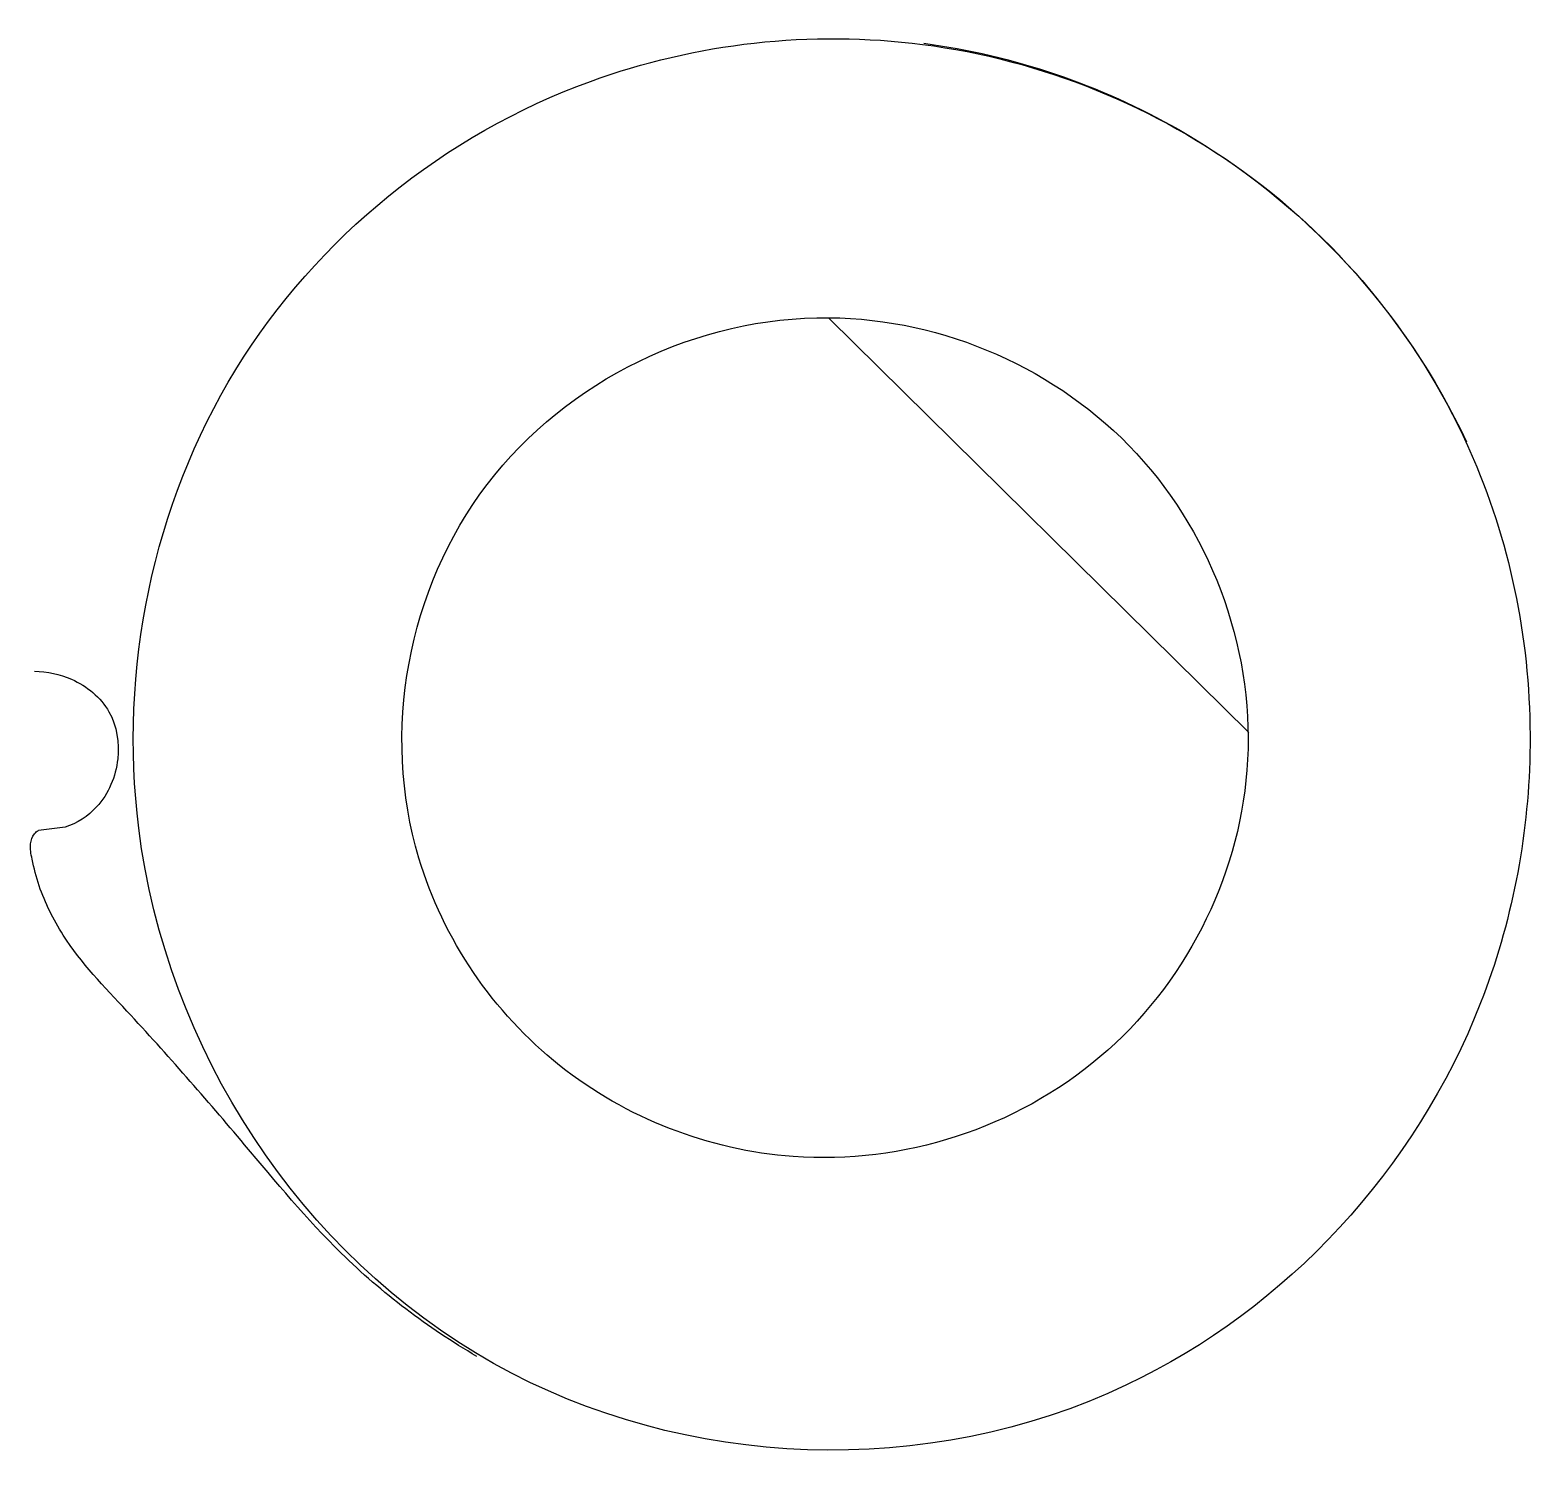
# Model space of a CAD drawing. Extents: x 484 to 2701, y 153 to 2292.
import ezdxf

# ---------------------------------------------------------------- set-up
doc = ezdxf.new("R2010")
doc.units = 0
doc.layers.add('Image', color=7, linetype='CONTINUOUS')

msp = doc.modelspace()

# ---------------------------------------------------------------- linework, layer by layer
at = {"layer": 'Image', "color": 7}
for points in [[(1801.4676, 2270.34599)], [(1663.4306, 1866.97903)]]:
    msp.add_lwpolyline(points, close=True, dxfattribs=at)
for points in [[(1663.4306, 1865.63842), (2282.793, 1254.8559)], [(535.78439, 1114.8626), (500.48374, 1110.3715), (496.46191, 1109.9023)]]:
    msp.add_lwpolyline(points, dxfattribs=at)
for points in [[(1311.1179, 2215.80611), (1467.1158, 2272.65271), (1636.8008, 2291.59969), (1801.4676, 2270.34599)], [(1801.4676, 2270.34599), (1977.0838, 2247.67904), (2146.6599, 2179.1712), (2288.3643, 2072.98885)], [(1803.3903, 2272.05948), (1935.402, 2254.28424), (2063.8978, 2210.76149), (2179.539, 2144.65427)], [(787.94052, 1790.49814), (907.7458, 1985.67917), (1095.9422, 2137.39473), (1311.1179, 2215.80611)], [(2179.539, 2144.65427), (2363.8281, 2039.30394), (2514.3494, 1875.88078), (2604.223, 1683.56877)], [(2288.3643, 2072.98885), (2434.0538, 1963.82038), (2549.8202, 1815.02359), (2619.3903, 1646.7881)], [(1158.9468, 1620.88553), (1276.5328, 1775.20254), (1469.4291, 1868.87537), (1663.4306, 1866.97903)], [(1663.4306, 1866.97903), (1833.3592, 1865.318), (2001.5605, 1791.36366), (2117.0263, 1666.67949)], [(644.56595, 1113.5094), (615.60121, 1346.8121), (664.95648, 1590.13842), (787.94052, 1790.49814)], [(2117.0263, 1666.67949), (2232.4922, 1541.99533), (2293.3698, 1368.2371), (2280.1118, 1198.8183)], [(2619.3903, 1646.7881), (2674.5865, 1513.31172), (2700.8143, 1368.162), (2697.8463, 1223.7537)], [(1058.0105, 1069.3153), (1002.2852, 1255.1509), (1041.3609, 1466.56851), (1158.9468, 1620.88553)], [(490.66171, 1344.9591), (509.40279, 1344.7337), (528.09025, 1340.7107), (545.26394, 1333.2045)], [(545.26394, 1333.2045), (568.07071, 1323.2362), (588.42213, 1306.742), (600.62454, 1285.0483)], [(600.62454, 1285.0483), (612.34538, 1264.2107), (616.08394, 1239.4275), (613.51673, 1215.658)], [(2697.8463, 1223.7537), (2695.2607, 1097.9516), (2670.6217, 972.5883), (2624.9171, 855.3537)], [(613.51673, 1215.658), (610.69782, 1189.558), (600.23483, 1164.0362), (582.42379, 1144.7509)], [(2280.1118, 1198.8183), (2267.4187, 1036.6185), (2187.2476, 880.9123), (2063.1791, 775.6655)], [(582.42379, 1144.7509), (569.75894, 1131.0377), (553.53447, 1120.6405), (535.78439, 1114.8626)], [(490.75651, 1105.1264), (492.34925, 1107.0421), (494.27807, 1108.6776), (496.42839, 1109.9358)], [(1167.9406, 323.3991), (882.29607, 484.0436), (684.94253, 788.2876), (644.56595, 1113.5094)], [(487.15428, 1067.8717), (485.5613, 1075.2925), (484.13521, 1082.8897), (484.97398, 1090.4331)], [(484.97398, 1090.4331), (485.56401, 1095.7394), (487.34321, 1101.0209), (490.75651, 1105.1264)], [(497.39219, 1028.342), (493.42855, 1041.3676), (490.0119, 1054.5596), (487.15428, 1067.8717)], [(1265.691, 763.1461), (1167.657, 841.0827), (1093.9826, 949.3537), (1058.0105, 1069.3153)], [(533.13011, 955.539), (518.53723, 978.3638), (506.52395, 1002.8364), (497.39219, 1028.342)], [(627.16729, 843.3011), (593.79722, 879.0221), (559.46151, 914.354), (533.13011, 955.539)], [(800.83271, 646.1264), (744.38961, 713.1093), (686.96281, 779.2931), (627.16729, 843.3011)], [(2624.9171, 855.3537), (2529.5972, 610.8534), (2339.6017, 403.994), (2102.5, 291.526)], [(1610.5437, 628.684), (1485.6428, 637.8788), (1363.725, 685.2095), (1265.691, 763.1461)], [(2063.1791, 775.6655), (1939.1106, 670.4188), (1772.8003, 616.7393), (1610.5437, 628.684)], [(943.40521, 486.1115), (892.39475, 536.1681), (846.88543, 591.4741), (800.83271, 646.1264)], [(1143.6134, 333.6803), (1070.8638, 375.8677), (1003.4293, 427.2099), (943.40521, 486.1115)], [(2102.5, 291.526), (1809.8772, 152.7218), (1450.2346, 164.6389), (1167.9406, 323.3991)]]:
    msp.add_open_spline(points, degree=3, dxfattribs=at)

doc.saveas('drawing.dxf')
